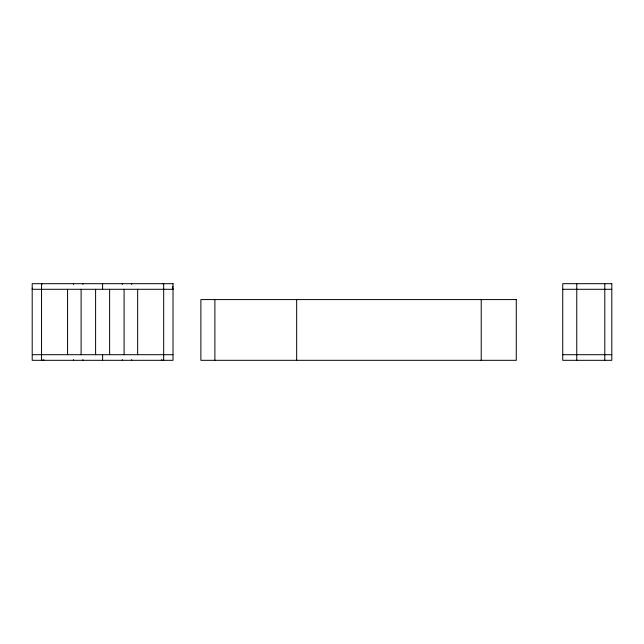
<?xml version="1.0" encoding="UTF-8"?>
<svg xmlns="http://www.w3.org/2000/svg" width="644" height="644" viewBox="0 0 644 644"><rect width="100%" height="100%" fill="white"/><g stroke="black" fill="none" stroke-linecap="round" stroke-linejoin="round"><path stroke-width="0.97" d="M42.005 359.674L42.005 360.318M163.214 284.237L163.214 283.682M163.214 360.318L163.214 359.674M172.898 286.491L172.6 286.934A6.094 5.901 35.4 0 1 172.302 287.047M172.898 354.707L32.49 354.699M32.2 289.293L173.019 289.293M562.735 289.293L611.8 289.293M562.735 354.707L611.8 354.707M604.788 283.682L604.788 360.318M576.758 283.682L576.758 360.318M481.229 299.573L481.229 360.318M296.667 299.573L296.667 360.318M214.895 299.573L214.895 360.318M163.673 283.682L163.673 360.318M161.467 359.642L161.467 360.318M137.655 289.293L137.655 354.707M131.674 283.682L131.674 284.39M131.674 359.61L131.674 360.318M124.099 289.293L124.099 354.707M122.328 283.682L122.328 284.39M122.328 359.61L122.328 360.318M109.617 289.293L109.617 354.707M102.605 283.682L102.605 289.293M102.605 354.707L102.605 360.318M95.602 289.293L95.602 354.707M82.891 283.682L82.891 284.39M82.891 359.61L82.891 360.318M81.112 289.293L81.112 354.707M73.545 283.682L73.545 284.39M73.545 359.61L73.545 360.318M67.564 289.293L67.564 354.707M43.752 359.642L43.752 360.318M42.005 283.682L42.005 284.237M41.546 283.682L41.546 360.318M32.506 289.14A1.473 1.441 -86.9 0 1 32.417 288.786L32.345 288.472A1.344 1.304 89.7 0 0 32.256 288.158M172.334 289.631A4.894 4.798 41.9 0 0 172.584 289.398A1.473 1.441 86.9 0 0 172.801 288.786L172.874 288.472A1.344 1.304 -89.7 0 1 172.962 288.158M173.019 283.682L32.2 283.682L32.2 360.318L173.019 360.318L173.019 283.682M611.8 283.682L562.735 283.682L562.735 360.318L611.8 360.318L611.8 283.682M516.271 299.573L200.88 299.573L200.88 360.318L516.271 360.318L516.271 299.573"/></g></svg>
